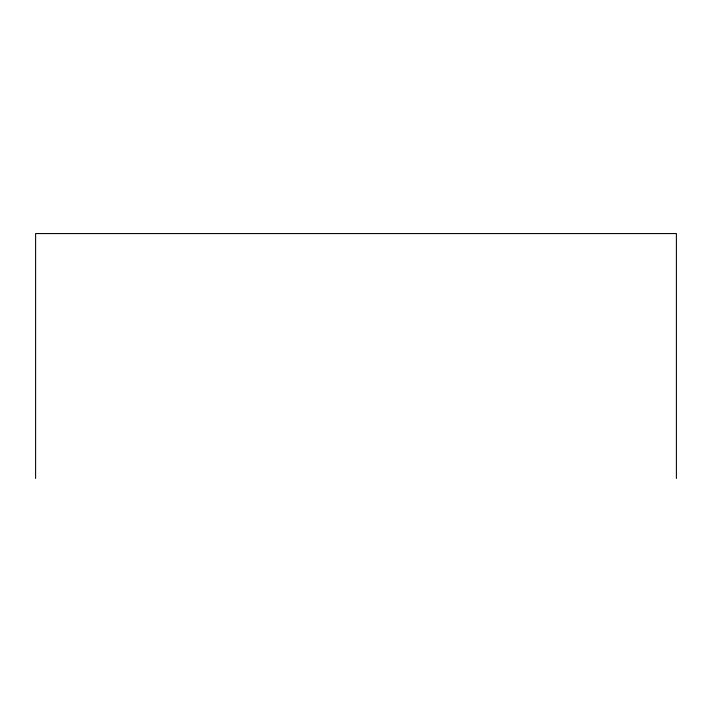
<?xml version="1.0" encoding="UTF-8"?>
<svg xmlns="http://www.w3.org/2000/svg" width="712" height="712" viewBox="0 0 712 712"><rect width="100%" height="100%" fill="white"/><g stroke="black" fill="none" stroke-linecap="round" stroke-linejoin="round"><path stroke-width="1.07" d="M676.4 478.437L676.4 233.563L35.6 233.563L35.6 478.437"/></g></svg>
